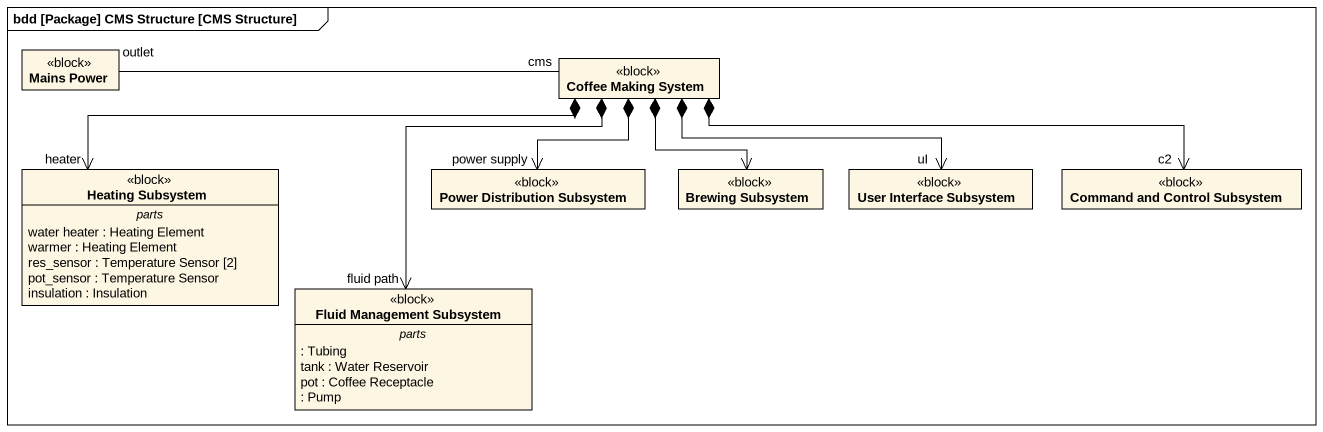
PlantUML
@startuml
mainframe bdd [Package] CMS Structure [CMS Structure]
hide circle
hide empty members
class "Mains Power" as Mains_Power <<block>>
class "Coffee Making System" as Coffee_Making_System <<block>>
class "Heating Subsystem" as Heating_Subsystem <<block>> {
  -- parts --
  water heater : Heating Element
  warmer : Heating Element
  res_sensor : Temperature Sensor [2]
  pot_sensor : Temperature Sensor
  insulation : Insulation
}
class "Power Distribution Subsystem" as Power_Distribution_Subsystem <<block>>
class "Brewing Subsystem" as Brewing_Subsystem <<block>>
class "User Interface Subsystem" as User_Interface_Subsystem <<block>>
class "Command and Control Subsystem" as Command_and_Control <<block>>
class "Fluid Management Subsystem" as Fluid_Management_Subsystem <<block>> {
  -- parts --
  : Tubing
  tank : Water Reservoir
  pot : Coffee Receptacle
  : Pump
}
Coffee_Making_System "cms" -left- "outlet" Mains_Power
Coffee_Making_System *-left-> "heater" Heating_Subsystem
Coffee_Making_System *--> "power supply" Power_Distribution_Subsystem
Coffee_Making_System *--> Brewing_Subsystem
Coffee_Making_System *-right-> "uI" User_Interface_Subsystem
Coffee_Making_System *-right-> "c2" Command_and_Control
Coffee_Making_System *--> "fluid path" Fluid_Management_Subsystem
@enduml
